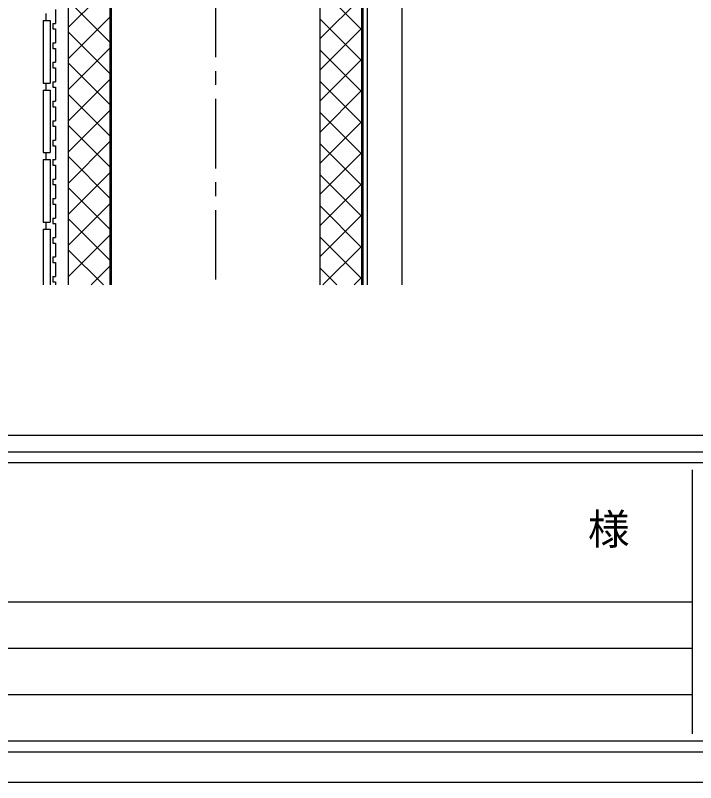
# Model space of a CAD drawing. Units: millimetres, scale not verified. Extents: x -1989 to 2011, y -1447 to 1353.
# Drawn here: x -1426 to -936, y -1447 to -896 of the extents above; entities that cross this region are included whole.
import ezdxf
from ezdxf.enums import TextEntityAlignment as Align

# ---------------------------------------------------------------- set-up
doc = ezdxf.new("R2010")
doc.units = ezdxf.units.MM
doc.header["$LTSCALE"] = 10
doc.linetypes.add('CHAIN1', pattern=[8, 5, -1, 1, -1])
for name, color, linetype in [('0-0', 7, 'Continuous'), ('6-0', 7, 'Continuous'), ('6-2', 7, 'Continuous')]:
    doc.layers.add(name, color=color, linetype=linetype)
doc.styles.add('ＭＳ ゴシック', font='')
doc.styles.get('ＭＳ ゴシック').set_extended_font_data('MS Gothic')

msp = doc.modelspace()

# ---------------------------------------------------------------- linework, layer by layer
at = {"layer": '0-0'}
for p, q in [((-1988.79, -1197.37), (2011.21, -1197.37)), ((-1948.79, -1209.37), (1971.21, -1209.37)), ((1971.21, -1217.37), (-1948.79, -1217.37)), ((-938.79, -1222.37), (-938.79, -1412.37)), ((-1938.79, -1317.37), (-938.79, -1317.37)), ((-1938.79, -1350.7), (-938.79, -1350.7)), ((-1938.79, -1384.03), (-938.79, -1384.03)), ((-1948.79, -1417.37), (1971.21, -1417.37)), ((1971.21, -1425.37), (-1948.79, -1425.37))]:
    msp.add_line(p, q, dxfattribs=at)
msp.add_lwpolyline([(-1988.79, 1352.63), (2011.21, 1352.63), (2011.21, -1447.37), (-1988.79, -1447.37)], close=True, dxfattribs=at)
at = {"layer": '6-0', "linetype": 'CHAIN1'}
msp.add_line((-1281.55, -555.56), (-1281.55, -1089.42), dxfattribs=at)
at = {"layer": '6-0'}
for p, q in [((-1147.55, -635.26), (-1147.55, -1089.42)), ((-1387.55, -649.26), (-1387.55, -1089.42)), ((-1356.55, -649.26), (-1356.55, -1089.42)), ((-1206.55, -649.26), (-1206.55, -1089.42)), ((-1175.55, -650.26), (-1175.55, -1089.42)), ((-1172.55, -650.26), (-1172.55, -1089.42)), ((-1176.55, -653.26), (-1176.55, -1089.42)), ((-1387.55, -904.34), (-1357.55, -874.34)), ((-1206.55, -875.56), (-1176.55, -905.56)), ((-1206.55, -912.47), (-1176.55, -882.47)), ((-1387.55, -884.88), (-1357.55, -914.88)), ((-1396.55, -891.26), (-1396.55, -901.26)), ((-1405.55, -899.26), (-1400.55, -899.26)), ((-1405.55, -899.26), (-1405.55, -944.26)), ((-1403.55, -894.26), (-1403.55, -899.26)), ((-1400.55, -899.26), (-1400.55, -944.26)), ((-1387.55, -926.74), (-1357.55, -896.74)), ((-1206.55, -897.96), (-1176.55, -927.96)), ((-1398.55, -901.26), (-1396.55, -901.26)), ((-1398.55, -901.29), (-1398.55, -905.26)), ((-1206.55, -934.87), (-1176.55, -904.87)), ((-1398.55, -905.26), (-1396.55, -905.26)), ((-1396.55, -905.26), (-1396.55, -915.26)), ((-1387.55, -907.28), (-1357.55, -937.28)), ((-1398.55, -915.26), (-1396.55, -915.26)), ((-1398.55, -915.29), (-1398.55, -919.26)), ((-1398.55, -919.26), (-1396.55, -919.26)), ((-1396.55, -919.26), (-1396.55, -929.26)), ((-1387.55, -949.14), (-1357.55, -919.14)), ((-1206.55, -920.36), (-1176.55, -950.36)), ((-1398.55, -929.26), (-1396.55, -929.26)), ((-1398.55, -929.29), (-1398.55, -933.26)), ((-1387.55, -929.68), (-1357.55, -959.68)), ((-1206.55, -957.27), (-1176.55, -927.27)), ((-1398.55, -933.26), (-1396.55, -933.26)), ((-1396.55, -933.26), (-1396.55, -943.26)), ((-1398.55, -943.26), (-1396.55, -943.26)), ((-1398.55, -943.29), (-1398.55, -947.26)), ((-1387.55, -971.54), (-1357.55, -941.54)), ((-1206.55, -942.76), (-1176.55, -972.76)), ((-1403.55, -944.26), (-1403.55, -949.26)), ((-1398.55, -947.26), (-1396.55, -947.26)), ((-1396.55, -947.26), (-1396.55, -957.26)), ((-1405.55, -949.26), (-1400.55, -949.26)), ((-1405.55, -949.26), (-1405.55, -994.26)), ((-1400.55, -949.26), (-1400.55, -994.26)), ((-1387.55, -952.08), (-1357.55, -982.08)), ((-1206.55, -979.67), (-1176.55, -949.67)), ((-1398.55, -957.26), (-1396.55, -957.26)), ((-1398.55, -957.29), (-1398.55, -961.26)), ((-1398.55, -961.26), (-1396.55, -961.26)), ((-1396.55, -961.26), (-1396.55, -971.26)), ((-1387.55, -993.94), (-1357.55, -963.94)), ((-1206.55, -965.16), (-1176.55, -995.16)), ((-1398.55, -971.26), (-1396.55, -971.26)), ((-1398.55, -971.29), (-1398.55, -975.26)), ((-1398.55, -975.26), (-1396.55, -975.26)), ((-1396.55, -975.26), (-1396.55, -985.26)), ((-1387.55, -974.48), (-1357.55, -1004.48)), ((-1206.55, -1002.07), (-1176.55, -972.07)), ((-1398.55, -985.26), (-1396.55, -985.26)), ((-1398.55, -985.29), (-1398.55, -989.26)), ((-1387.55, -1016.34), (-1357.55, -986.34)), ((-1206.55, -987.56), (-1176.55, -1017.56)), ((-1398.55, -989.26), (-1396.55, -989.26)), ((-1396.55, -989.26), (-1396.55, -999.26)), ((-1403.55, -994.26), (-1403.55, -999.26)), ((-1387.55, -996.88), (-1357.55, -1026.88)), ((-1206.55, -1024.47), (-1176.55, -994.47)), ((-1405.55, -999.26), (-1400.55, -999.26)), ((-1405.55, -999.26), (-1405.55, -1044.26)), ((-1400.55, -999.26), (-1400.55, -1044.26)), ((-1398.55, -999.26), (-1396.55, -999.26)), ((-1398.55, -999.29), (-1398.55, -1003.26)), ((-1398.55, -1003.26), (-1396.55, -1003.26)), ((-1396.55, -1003.26), (-1396.55, -1013.26)), ((-1387.55, -1038.74), (-1357.55, -1008.74)), ((-1398.55, -1013.26), (-1396.55, -1013.26)), ((-1398.55, -1013.29), (-1398.55, -1017.26)), ((-1206.55, -1009.96), (-1176.55, -1039.96)), ((-1398.55, -1017.26), (-1396.55, -1017.26)), ((-1396.55, -1017.26), (-1396.55, -1027.26)), ((-1387.55, -1019.28), (-1357.55, -1049.28)), ((-1206.55, -1046.87), (-1176.55, -1016.87)), ((-1398.55, -1027.26), (-1396.55, -1027.26)), ((-1398.55, -1027.29), (-1398.55, -1031.26)), ((-1398.55, -1031.26), (-1396.55, -1031.26)), ((-1396.55, -1031.26), (-1396.55, -1041.26)), ((-1387.55, -1061.14), (-1357.55, -1031.14)), ((-1206.55, -1032.36), (-1176.55, -1062.36)), ((-1398.55, -1041.26), (-1396.55, -1041.26)), ((-1398.55, -1041.29), (-1398.55, -1045.26)), ((-1387.55, -1041.68), (-1357.55, -1071.68)), ((-1206.55, -1069.27), (-1176.55, -1039.27)), ((-1403.55, -1044.26), (-1403.55, -1049.26)), ((-1398.55, -1045.26), (-1396.55, -1045.26)), ((-1396.55, -1045.26), (-1396.55, -1055.26)), ((-1405.55, -1049.26), (-1400.55, -1049.26)), ((-1405.55, -1049.26), (-1405.55, -1089.42)), ((-1400.55, -1049.26), (-1400.55, -1089.42)), ((-1387.55, -1083.54), (-1357.55, -1053.54)), ((-1398.55, -1055.26), (-1396.55, -1055.26)), ((-1398.55, -1055.29), (-1398.55, -1059.26)), ((-1398.55, -1059.26), (-1396.55, -1059.26)), ((-1396.55, -1059.26), (-1396.55, -1069.26)), ((-1206.55, -1054.76), (-1176.55, -1084.76)), ((-1387.55, -1064.08), (-1362.21, -1089.42)), ((-1204.3, -1089.42), (-1176.55, -1061.67)), ((-1398.55, -1069.26), (-1396.55, -1069.26)), ((-1398.55, -1069.29), (-1398.55, -1073.26)), ((-1398.55, -1073.26), (-1396.55, -1073.26)), ((-1396.55, -1073.26), (-1396.55, -1083.26)), ((-1371.03, -1089.42), (-1357.55, -1075.94)), ((-1206.55, -1077.16), (-1194.3, -1089.42)), ((-1398.55, -1083.26), (-1396.55, -1083.26)), ((-1398.55, -1083.29), (-1398.55, -1087.26)), ((-1181.9, -1089.42), (-1176.55, -1084.07)), ((-1398.55, -1087.26), (-1396.55, -1087.26)), ((-1396.55, -1087.26), (-1396.55, -1089.42))]:
    msp.add_line(p, q, dxfattribs=at)
msp.add_lwpolyline([(-1398.55, -649.26), (-1357.55, -649.26), (-1357.55, -1089.42)], dxfattribs=at)
at = {"layer": '6-2'}
for p, q in [((-1405.55, -944.26), (-1400.55, -944.26)), ((-1405.55, -994.26), (-1400.55, -994.26)), ((-1405.55, -1044.26), (-1400.55, -1044.26))]:
    msp.add_line(p, q, dxfattribs=at)

# ---------------------------------------------------------------- texts
at = {"layer": '0-0', "style": 'ＭＳ ゴシック'}
msp.add_text('様', height=21.99, dxfattribs=at).set_placement((-1013.79, -1282.66), align=Align.BOTTOM_LEFT)

doc.saveas('drawing.dxf')
